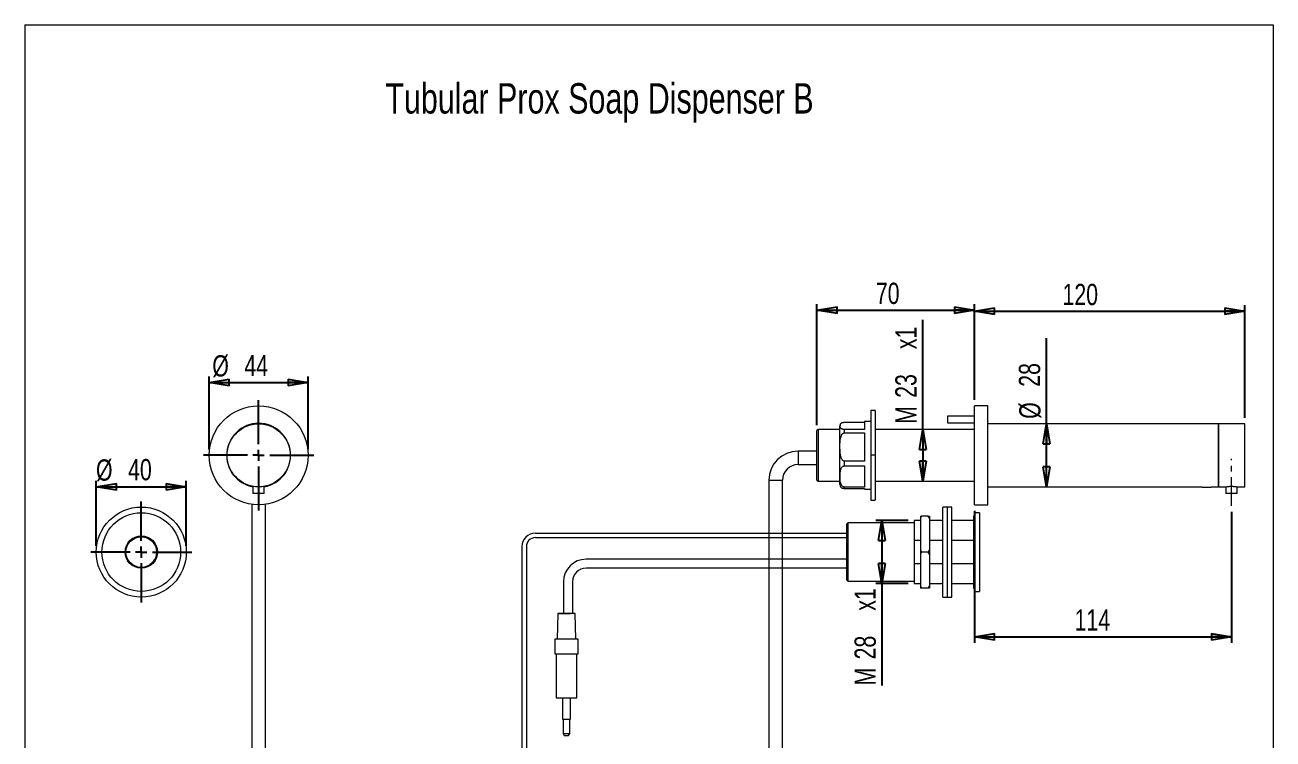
# Model space of a CAD drawing. Header units: millimetres. Extents: x 3 to 208, y 3 to 295.
# Drawn here: x 2.9 to 208.4, y 176.9 to 294.5 of the extents above; entities that cross this region are included whole.
import ezdxf

# ---------------------------------------------------------------- set-up
doc = ezdxf.new("R2010")
doc.units = ezdxf.units.MM
doc.linetypes.add('CENTERX2', pattern=[20.32, 12.7, -2.54, 2.54, -2.54])
doc.layers.add('DIM', color=176, linetype='Continuous')
doc.layers.add('LEVEL0', color=179, linetype='Continuous')
doc.styles.add('SLDTEXTSTYLE0', font='TXT', dxfattribs={"width": 0.75})
doc.dimstyles.new('SLDDIMSTYLE0', dxfattribs={"dimtxt": 3.5, "dimasz": 3.302, "dimexe": 0, "dimexo": 0.0625, "dimgap": 0.875, "dimtad": 1, "dimdec": 0, "dimlfac": 2.7, "dimrnd": 1e-09, "dimzin": 12, "dimdsep": 46, "dimtxsty": 'SLDTEXTSTYLE0', "dimblk1": 'CLOSED', "dimblk2": 'CLOSED', "dimsah": 1, "dimcen": 0.09, "dimadec": 0, "dimazin": 3, "dimtfac": 1, "dimtdec": 0, "dimtofl": 0, "dimtmove": 0, "dimatfit": 3, "dimldrblk": 'CLOSED', "dimfxl": 0, "dimfrac": 2, "dimtolj": 1, "dimtzin": 12, "dimarcsym": 0})
doc.dimstyles.new('SLDDIMSTYLE1', dxfattribs={"dimtxt": 3.5, "dimasz": 3.302, "dimexe": 0, "dimexo": 0.0625, "dimgap": 0.875, "dimtad": 1, "dimdec": 0, "dimlfac": 2.7, "dimrnd": 1e-09, "dimzin": 12, "dimdsep": 46, "dimtxsty": 'SLDTEXTSTYLE0', "dimblk1": 'CLOSED', "dimblk2": 'CLOSED', "dimsah": 1, "dimcen": 0.09, "dimadec": 0, "dimazin": 3, "dimtfac": 1, "dimtofl": 0, "dimtmove": 0, "dimatfit": 3, "dimldrblk": 'CLOSED', "dimfxl": 0, "dimfrac": 2, "dimtolj": 1, "dimtzin": 12, "dimarcsym": 0})

# ---------------------------------------------------------------- blocks, each defined once
blk = doc.blocks.new('_CLOSED')
at = {"color": 0, "linetype": 'ByBlock', "lineweight": -2}
for p, q in [((-1, 0.166667), (0, 0)), ((-1, 0.166667), (-1, -0.166667)), ((0, 0), (-1, -0.166667)), ((0, 0), (-1, 0))]:
    blk.add_line(p, q, dxfattribs=at)
blk = doc.blocks.new('_D')
at = {"layer": 'LEVEL0', "color": 7}
for p, q in [((159.24, 214.51), (159.24, 192.78)), ((201.58, 214.36), (201.58, 192.78)), ((159.24, 193.78), (201.58, 193.78))]:
    blk.add_line(p, q, dxfattribs=at)
at = {"layer": 'LEVEL0', "color": 7, "xscale": 3.302, "yscale": 3.302, "rotation": 180.0000000000004}
blk.add_blockref('_CLOSED', (159.24, 193.78), dxfattribs=at)
at = {"layer": 'LEVEL0', "color": 7, "xscale": 3.302, "yscale": 3.302}
blk.add_blockref('_CLOSED', (201.58, 193.78), dxfattribs=at)
at = {"layer": 'LEVEL0', "color": 7, "insert": (175.73, 198.29), "char_height": 3.5, "attachment_point": 1, "style": 'SLDTEXTSTYLE0'}
blk.add_mtext('114', dxfattribs=at)
blk = doc.blocks.new('_D_1')
at = {"layer": 'LEVEL0', "color": 7}
for p, q in [((159.24, 232.81), (159.24, 248.39)), ((159.24, 247.39), (203.76, 247.39)), ((203.76, 229.84), (203.76, 248.39))]:
    blk.add_line(p, q, dxfattribs=at)
at = {"layer": 'LEVEL0', "color": 7, "xscale": 3.302, "yscale": 3.302, "rotation": 180.0000000000004}
blk.add_blockref('_CLOSED', (159.24, 247.39), dxfattribs=at)
at = {"layer": 'LEVEL0', "color": 7, "xscale": 3.302, "yscale": 3.302}
blk.add_blockref('_CLOSED', (203.76, 247.39), dxfattribs=at)
at = {"layer": 'LEVEL0', "color": 7, "insert": (173.74, 251.9), "char_height": 3.5, "attachment_point": 1, "style": 'SLDTEXTSTYLE0'}
blk.add_mtext('120', dxfattribs=at)
blk = doc.blocks.new('_D_2')
at = {"layer": 'LEVEL0', "color": 7}
for p, q in [((133.32, 228.6), (133.32, 248.57)), ((133.32, 247.57), (159.24, 247.57)), ((159.24, 232.81), (159.24, 248.57))]:
    blk.add_line(p, q, dxfattribs=at)
at = {"layer": 'LEVEL0', "color": 7, "xscale": 3.302, "yscale": 3.302, "rotation": 180.0000000000004}
blk.add_blockref('_CLOSED', (133.32, 247.57), dxfattribs=at)
at = {"layer": 'LEVEL0', "color": 7, "xscale": 3.302, "yscale": 3.302}
blk.add_blockref('_CLOSED', (159.24, 247.57), dxfattribs=at)
at = {"layer": 'LEVEL0', "color": 7, "insert": (143.01, 252.09), "char_height": 3.5, "attachment_point": 1, "style": 'SLDTEXTSTYLE0'}
blk.add_mtext('70', dxfattribs=at)
blk = doc.blocks.new('_D_3')
at = {"layer": 'LEVEL0', "color": 7}
for q in [(150.73, 245.97), (150.73, 219.4)]:
    blk.add_line((150.73, 227.92), q, dxfattribs=at)
at = {"layer": 'LEVEL0', "color": 7, "xscale": 3.302, "yscale": 3.302}
for p, rotation in [((150.73, 227.92), 90.00000000000041), ((150.73, 219.4), 270.0000000000004)]:
    blk.add_blockref('_CLOSED', p, dxfattribs=dict(at, rotation=rotation))
at = {"layer": 'LEVEL0', "color": 7, "char_height": 3.5, "attachment_point": 1, "rotation": 90, "style": 'SLDTEXTSTYLE0'}
for s, insert in [('x1', (146.21, 241.14)), ('23', (146.21, 233.13)), ('M', (146.21, 228.84))]:
    blk.add_mtext(s, dxfattribs=dict(at, insert=insert))
blk = doc.blocks.new('_D_4')
at = {"layer": 'LEVEL0', "color": 7}
for p, q in [((148.32, 212.92), (143.01, 212.92)), ((144.01, 212.92), (144.01, 202.55)), ((148.32, 202.55), (143.01, 202.55)), ((144.01, 202.55), (144.01, 185.77))]:
    blk.add_line(p, q, dxfattribs=at)
at = {"layer": 'LEVEL0', "color": 7, "xscale": 3.302, "yscale": 3.302}
for p, rotation in [((144.01, 212.92), 90.0000000000004), ((144.01, 202.55), 270.0000000000004)]:
    blk.add_blockref('_CLOSED', p, dxfattribs=dict(at, rotation=rotation))
at = {"layer": 'LEVEL0', "color": 7, "char_height": 3.5, "attachment_point": 1, "rotation": 90, "style": 'SLDTEXTSTYLE0'}
for s, insert in [('x1', (139.5, 198.07)), ('28', (139.5, 190.05)), ('M', (139.5, 185.77))]:
    blk.add_mtext(s, dxfattribs=dict(at, insert=insert))
blk = doc.blocks.new('_D_5')
at = {"layer": 'LEVEL0', "color": 7}
for p, q in [((171.13, 228.84), (171.13, 242.97)), ((171.13, 218.47), (171.13, 228.84))]:
    blk.add_line(p, q, dxfattribs=at)
at = {"layer": 'LEVEL0', "color": 7, "xscale": 3.302, "yscale": 3.302}
for p, rotation in [((171.13, 228.84), 90.0000000000004), ((171.13, 218.47), 270.0000000000004)]:
    blk.add_blockref('_CLOSED', p, dxfattribs=dict(at, rotation=rotation))
at = {"layer": 'LEVEL0', "color": 7, "char_height": 3.5, "attachment_point": 1, "rotation": 90, "style": 'SLDTEXTSTYLE0'}
for s, insert in [('28', (166.56, 234.95)), ('%%c', (166.62, 229.67))]:
    blk.add_mtext(s, dxfattribs=dict(at, insert=insert))
blk = doc.blocks.new('_D_7')
at = {"layer": 'LEVEL0', "color": 7}
for p, q in [((14.66, 208.73), (14.66, 219.48)), ((14.66, 218.48), (29.47, 218.48)), ((29.47, 208.73), (29.47, 219.48))]:
    blk.add_line(p, q, dxfattribs=at)
at = {"layer": 'LEVEL0', "color": 7, "xscale": 3.302, "yscale": 3.302, "rotation": 180.0000000000004}
blk.add_blockref('_CLOSED', (14.66, 218.48, 34.8), dxfattribs=at)
at = {"layer": 'LEVEL0', "color": 7, "xscale": 3.302, "yscale": 3.302}
blk.add_blockref('_CLOSED', (29.47, 218.48, 34.8), dxfattribs=at)
at = {"layer": 'LEVEL0', "color": 7, "char_height": 3.5, "attachment_point": 1, "style": 'SLDTEXTSTYLE0'}
for s, insert in [('%%c', (14.61, 222.99, 34.8)), ('40', (19.89, 223.05, 34.8))]:
    blk.add_mtext(s, dxfattribs=dict(at, insert=insert))
blk = doc.blocks.new('_D_8')
at = {"layer": 'LEVEL0', "color": 7}
for p, q in [((33.24, 224.66), (33.24, 236.63)), ((49.53, 224.66), (49.53, 236.63)), ((33.24, 235.63), (49.53, 235.63))]:
    blk.add_line(p, q, dxfattribs=at)
at = {"layer": 'LEVEL0', "color": 7, "xscale": 3.302, "yscale": 3.302, "rotation": 180.0000000000004}
blk.add_blockref('_CLOSED', (33.24, 235.63, 34.8), dxfattribs=at)
at = {"layer": 'LEVEL0', "color": 7, "xscale": 3.302, "yscale": 3.302}
blk.add_blockref('_CLOSED', (49.53, 235.63, 34.8), dxfattribs=at)
at = {"layer": 'LEVEL0', "color": 7, "char_height": 3.5, "attachment_point": 1, "style": 'SLDTEXTSTYLE0'}
for s, insert in [('%%c', (33.76, 240.15, 34.8)), ('44', (39.04, 240.2, 34.8))]:
    blk.add_mtext(s, dxfattribs=dict(at, insert=insert))
blk = doc.blocks.new('SW_CENTERMARKSYMBOL_0')
at = {"layer": 'LEVEL0', "color": 0}
for p, q in [((0, 1.85), (0, 9.07)), ((-1.85, 0), (-9.07, 0)), ((0, 0), (-0.93, 0)), ((0, 0), (0, 0.93)), ((0, 0), (0, -0.93)), ((0, 0), (0.93, 0)), ((1.85, 0), (9.07, 0)), ((0, -1.85), (0, -9.07))]:
    blk.add_line(p, q, dxfattribs=at)
blk = doc.blocks.new('SW_CENTERMARKSYMBOL_1')
at = {"layer": 'LEVEL0', "color": 0}
for p, q in [((0, 1.85), (0, 8.33)), ((-1.85, 0), (-8.33, 0)), ((0, 0), (-0.93, 0)), ((0, 0), (0, 0.93)), ((0, 0), (0, -0.93)), ((0, 0), (0.93, 0)), ((1.85, 0), (8.33, 0)), ((0, -1.85), (0, -8.33))]:
    blk.add_line(p, q, dxfattribs=at)

msp = doc.modelspace()

# ---------------------------------------------------------------- linework, layer by layer
at = {"color": 7, "linetype": 'Continuous', "lineweight": 15}
for p, q in [((142.91, 231.07), (142.17, 231.07)), ((142.17, 231.07), (142.17, 223.66)), ((142.91, 231.07), (142.91, 223.66)), ((161.47, 231.81), (159.24, 231.81)), ((159.24, 215.51), (159.24, 231.81)), ((161.47, 215.51), (161.47, 231.81)), ((137.1, 224.98), (137.1, 228.45)), ((137.84, 229.1), (141.17, 229.1)), ((142.17, 229.22), (141.17, 229.22)), ((141.17, 229.22), (141.17, 227.92)), ((159.24, 230.13), (154.8, 230.13)), ((154.8, 230.13), (154.8, 229.02)), ((154.8, 229.02), (159.24, 229.02)), ((199.43, 228.84), (161.47, 228.84)), ((203.76, 228.84), (199.43, 228.84)), ((199.43, 223.66), (199.43, 228.84)), ((199.43, 228.84), (199.43, 218.47)), ((203.76, 223.66), (203.76, 228.84)), ((133.5, 227.92), (133.32, 227.73)), ((133.32, 219.59), (133.32, 227.73)), ((136.97, 227.92), (133.5, 227.92)), ((133.5, 227.92), (133.5, 219.4)), ((141.17, 227.92), (137.84, 227.92)), ((137.84, 227.36), (141.17, 227.36)), ((141.17, 227.36), (141.17, 222.7)), ((159.24, 227.92), (142.91, 227.92)), ((133.32, 224.37), (130.22, 224.37)), ((130.22, 222.15), (133.32, 222.15)), ((141.17, 222.7), (137.84, 222.7)), ((142.17, 223.66), (142.17, 216.25)), ((142.91, 223.66), (142.91, 216.25)), ((199.43, 218.47), (199.43, 223.66)), ((203.76, 218.47), (203.76, 223.66)), ((137.84, 221.92), (141.17, 221.92)), ((141.17, 221.92), (141.17, 218.44)), ((40.28, 218.59), (40.28, 218.54)), ((40.46, 218.52), (40.28, 218.56)), ((40.46, 218.56), (40.46, 217.36)), ((42.31, 217.36), (42.31, 218.56)), ((125.41, 219.55), (125.41, 167.69)), ((127.63, 167.69), (127.63, 219.55)), ((133.32, 219.59), (133.5, 219.4)), ((133.5, 219.4), (137.1, 219.4)), ((141.17, 218.44), (137.84, 218.44)), ((137.84, 218.22), (141.17, 218.22)), ((141.17, 218.22), (141.17, 218.1)), ((141.17, 218.1), (142.17, 218.1)), ((142.91, 219.4), (159.24, 219.4)), ((161.47, 218.47), (162.95, 218.47)), ((162.95, 218.47), (164.4, 218.47)), ((164.4, 218.47), (164.43, 218.47)), ((164.43, 218.47), (196.76, 218.47)), ((196.76, 218.47), (196.76, 218.44)), ((196.76, 218.44), (198.24, 218.44)), ((198.24, 218.44), (198.24, 218.47)), ((198.24, 218.47), (199.43, 218.47)), ((199.43, 218.47), (200.65, 218.47)), ((200.65, 218.47), (200.65, 217.36)), ((202.5, 217.36), (202.5, 218.47)), ((202.5, 218.47), (203.76, 218.47)), ((42.12, 217.36), (40.46, 217.36)), ((42.31, 217.36), (42.12, 217.36)), ((142.17, 216.25), (142.91, 216.25)), ((202.5, 217.36), (200.65, 217.36)), ((40.27, 215.59), (40.27, 167.69)), ((42.5, 167.69), (42.5, 215.59)), ((154.8, 215.14), (154.06, 215.14)), ((154.06, 200.32), (154.06, 215.14)), ((155.54, 215.14), (154.8, 215.14)), ((154.8, 200.32), (154.8, 215.14)), ((155.54, 200.32), (155.54, 215.14)), ((159.24, 215.51), (161.47, 215.51)), ((160.06, 214.21), (159.24, 214.21)), ((159.24, 214.21), (159.24, 201.25)), ((160.06, 214.21), (160.06, 201.25)), ((138.39, 212.55), (138.21, 212.36)), ((138.21, 203.1), (138.21, 212.36)), ((149.32, 212.55), (138.39, 212.55)), ((138.39, 212.55), (138.39, 202.92)), ((150.35, 212.92), (149.32, 212.92)), ((149.32, 212.92), (149.32, 209.66)), ((150.54, 213.66), (150.35, 213.32)), ((150.35, 213.66), (150.54, 213.66)), ((150.35, 213.66), (150.35, 213.32)), ((150.35, 213.32), (150.35, 208.07)), ((151.65, 213.66), (150.54, 213.66)), ((151.84, 213.32), (151.65, 213.66)), ((151.65, 213.66), (151.84, 213.66)), ((151.84, 213.66), (151.84, 213.32)), ((151.84, 213.32), (151.84, 208.07)), ((154.06, 212.92), (151.84, 212.92)), ((159.1, 212.92), (155.54, 212.92)), ((149.32, 209.66), (149.32, 207.73)), ((150.35, 209.66), (149.32, 209.66)), ((154.06, 209.66), (151.84, 209.66)), ((159.1, 209.66), (155.54, 209.66)), ((149.32, 207.73), (149.32, 205.81)), ((150.35, 208.07), (150.54, 207.73)), ((150.35, 208.07), (150.35, 207.4)), ((150.54, 207.73), (150.35, 207.4)), ((151.65, 207.73), (150.54, 207.73)), ((151.65, 207.73), (151.84, 208.07)), ((151.84, 207.4), (151.65, 207.73)), ((151.84, 208.07), (151.84, 207.4)), ((150.35, 205.81), (149.32, 205.81)), ((149.32, 205.81), (149.32, 202.55)), ((150.35, 207.4), (150.35, 202.14)), ((151.84, 207.4), (151.84, 202.14)), ((154.06, 205.81), (151.84, 205.81)), ((159.1, 205.81), (155.54, 205.81)), ((138.21, 203.1), (138.39, 202.92)), ((138.39, 202.92), (149.32, 202.92)), ((149.32, 202.55), (150.35, 202.55)), ((150.35, 202.14), (150.54, 201.81)), ((150.35, 202.14), (150.35, 201.81)), ((150.54, 201.81), (150.35, 201.81)), ((151.65, 201.81), (150.54, 201.81)), ((151.65, 201.81), (151.84, 202.14)), ((151.84, 201.81), (151.65, 201.81)), ((151.84, 202.55), (154.06, 202.55)), ((151.84, 202.14), (151.84, 201.81)), ((155.54, 202.55), (159.1, 202.55)), ((154.06, 200.32), (154.8, 200.32)), ((154.8, 200.32), (155.54, 200.32)), ((159.24, 201.25), (160.06, 201.25))]:
    msp.add_line(p, q, dxfattribs=at)
at = {"color": 8, "linetype": 'Continuous', "lineweight": 0}
for p, q in [((137.84, 227.36), (137.84, 227.92)), ((130.22, 224.37), (130.22, 222.15)), ((137.84, 221.92), (137.84, 222.7)), ((142.91, 223.66), (142.17, 223.66)), ((125.41, 219.55), (127.63, 219.55)), ((137.84, 218.22), (137.84, 218.44))]:
    msp.add_line(p, q, dxfattribs=at)
at = {"color": 7, "linetype": 'Continuous', "lineweight": 15, "flags": 128}
msp.add_lwpolyline([(159.24, 213.87), (159.2, 213.83), (159.12, 213.72), (159.1, 213.59), (159.1, 213.53), (159.1, 213.33), (159.1, 213.01), (159.1, 212.57), (159.1, 212.03), (159.1, 211.39), (159.1, 210.66), (159.1, 209.87), (159.1, 209.04), (159.1, 208.17), (159.1, 207.29), (159.1, 206.43), (159.1, 205.59), (159.1, 204.8), (159.1, 204.08), (159.1, 203.43), (159.1, 202.89), (159.1, 202.45), (159.1, 202.13), (159.1, 201.94), (159.1, 201.87)], dxfattribs=at)
at = {"color": 7, "linetype": 'Continuous', "lineweight": 15}
for centre, radius in [((41.39, 223.66), 8.15), ((41.39, 223.66), 5.19), ((22.07, 207.73), 7.41), ((22.07, 207.73), 6.48), ((22.07, 207.73), 2.66)]:
    msp.add_circle(centre, radius, dxfattribs=at)
at = {"color": 8, "linetype": 'Continuous', "lineweight": 0}
for radius in [2.59, 2.52]:
    msp.add_circle((22.07, 207.73), radius, dxfattribs=at)
at = {"color": 7, "linetype": 'Continuous', "lineweight": 15}
for centre, radius, start, end in [((41.39, 223.66), 5.26, 280.1401, 259.8599), ((137.84, 228.47), 0.741, 158.2941, 180.0007), ((130.22, 219.55), 4.81, 90.0001, 179.9999), ((130.22, 219.55), 2.59, 90.0001, 179.9999), ((41.02, 218.49), 0.741, 175.9309, 177.6091), ((137.84, 218.84), 0.741, 180.0014, 207.6306), ((159.43, 201.87), 0.33, 180.0008, 235.8184)]:
    msp.add_arc(centre, radius, start, end, dxfattribs=at)
for points, knots in [([(137.84, 227.92), (137.8, 227.92), (137.73, 227.92), (137.61, 227.94), (137.47, 227.97), (137.31, 228.04), (137.19, 228.16), (137.12, 228.37), (137.12, 228.58), (137.16, 228.8), (137.26, 228.93), (137.4, 229.02), (137.54, 229.07), (137.68, 229.09), (137.77, 229.1), (137.83, 229.1), (137.84, 229.1)], [0, 0, 0, 0, 0.053948, 0.102355, 0.169921, 0.255516, 0.34069, 0.409742, 0.556033, 0.63238, 0.724306, 0.777294, 0.8706, 0.92342, 0.98569, 1, 1, 1, 1]), ([(137.1, 227.9), (137.09, 227.9), (137.05, 227.91), (137, 227.91), (136.97, 227.92), (136.97, 227.92)], [0, 0, 0, 0, 0.270003, 0.876021, 1, 1, 1, 1]), ([(137.84, 222.7), (137.8, 222.7), (137.72, 222.71), (137.6, 222.78), (137.44, 222.94), (137.28, 223.27), (137.18, 223.74), (137.12, 224.51), (137.07, 225.51), (137.17, 226.43), (137.38, 227), (137.51, 227.21), (137.67, 227.32), (137.77, 227.36), (137.83, 227.36), (137.84, 227.36)], [0, 0, 0, 0, 0.022322, 0.044366, 0.081835, 0.149306, 0.252128, 0.355314, 0.593875, 0.83019, 0.880083, 0.941826, 0.967742, 0.994154, 1, 1, 1, 1]), ([(137.1, 218.87), (137.1, 218.87), (137.1, 218.81), (137.1, 219.18), (137.1, 219.35), (137.1, 219.92), (137.1, 220.54), (137.1, 221.35), (137.1, 222.24), (137.1, 223.17), (137.1, 224.09), (137.1, 224.69), (137.1, 224.98)], [0, 0, 0, 0, 0.000206, 0.026782, 0.078657, 0.159327, 0.268244, 0.401123, 0.550269, 0.705978, 0.858537, 1, 1, 1, 1]), ([(137.84, 218.44), (137.8, 218.44), (137.73, 218.45), (137.6, 218.5), (137.45, 218.61), (137.29, 218.86), (137.18, 219.21), (137.12, 219.78), (137.12, 220.38), (137.15, 221), (137.24, 221.38), (137.38, 221.66), (137.52, 221.81), (137.68, 221.89), (137.77, 221.92), (137.83, 221.92), (137.84, 221.92)], [0, 0, 0, 0, 0.028108, 0.054713, 0.096733, 0.165862, 0.26426, 0.36317, 0.585738, 0.699314, 0.813964, 0.863576, 0.929358, 0.959713, 0.992595, 1, 1, 1, 1]), ([(137.19, 218.5), (137.22, 218.46), (137.27, 218.38), (137.4, 218.3), (137.54, 218.25), (137.68, 218.23), (137.77, 218.22), (137.83, 218.22), (137.84, 218.22)], [0, 0, 0, 0, 0.213622, 0.364763, 0.630905, 0.781566, 0.959183, 1, 1, 1, 1]), ([(200.66, 218.48), (200.66, 218.48), (200.63, 218.47), (200.82, 218.5), (200.91, 218.52), (201.19, 218.55), (201.46, 218.56), (201.77, 218.56), (202.03, 218.54), (202.29, 218.51), (202.37, 218.5), (202.52, 218.47), (202.5, 218.47), (202.5, 218.47)], [0, 0, 0, 0, 0.003265, 0.048397, 0.143311, 0.279081, 0.439825, 0.605084, 0.757673, 0.883615, 0.968023, 0.9989, 1, 1, 1, 1])]:
    msp.add_open_spline(points, degree=3, knots=knots, dxfattribs=at)
at = {"layer": 'DIM', "color": 7, "lineweight": 15}
for p, q in [((90.63, 197.63), (90.52, 193.37)), ((93.52, 197.63), (90.63, 197.63)), ((93.63, 193.37), (93.52, 197.63)), ((94.02, 193.37), (90.13, 193.37)), ((90.13, 193.37), (90.13, 190.96)), ((94.02, 190.96), (94.02, 193.37)), ((90.13, 190.96), (94.02, 190.96)), ((90.39, 190.96), (90.39, 183.74)), ((93.76, 183.74), (93.76, 190.96)), ((90.39, 183.74), (93.76, 183.74)), ((91.44, 183.74), (91.44, 180.22)), ((92.71, 180.22), (92.71, 183.74)), ((91.44, 180.22), (92.71, 180.22)), ((91.52, 180.22), (91.52, 177.87)), ((92.63, 177.87), (92.63, 180.22)), ((91.52, 177.87), (92.63, 177.87)), ((91.52, 177.87), (91.72, 177.5)), ((91.72, 177.5), (92.43, 177.5)), ((92.43, 177.5), (92.63, 177.87))]:
    msp.add_line(p, q, dxfattribs=at)
at = {"layer": 'LEVEL0', "color": 7, "lineweight": 0}
for p, q in [((2.92, 294.54), (208.41, 294.54)), ((2.92, 294.54), (2.92, 2.59)), ((208.41, 294.54), (208.41, 2.59)), ((90.63, 197.63), (92.7, 197.63)), ((91.52, 177.87), (92.54, 177.87))]:
    msp.add_line(p, q, dxfattribs=at)
at = {"layer": 'LEVEL0', "color": 7, "linetype": 'CENTERX2', "lineweight": 0, "ltscale": 0.37037}
msp.add_line((201.58, 215.36), (201.58, 223.07), dxfattribs=at)
at = {"layer": 'LEVEL0', "color": 7, "lineweight": 15}
for p, q in [((86.95, 210.84), (138.39, 210.84)), ((86.95, 210.1), (138.39, 210.1)), ((84.73, 208.62), (84.73, 142.99)), ((85.47, 208.62), (85.47, 142.99)), ((138.21, 206.55), (95.29, 206.55)), ((138.21, 205.07), (95.29, 205.07)), ((91.58, 202.85), (91.58, 197.63)), ((93.07, 202.85), (93.07, 197.63))]:
    msp.add_line(p, q, dxfattribs=at)
for centre, radius in [((86.95, 208.62), 2.22), ((86.95, 208.62), 1.48), ((95.29, 202.85), 3.7), ((95.29, 202.85), 2.22)]:
    msp.add_arc(centre, radius, 90, 180, dxfattribs=at)

# ---------------------------------------------------------------- block references
at = {"layer": 'LEVEL0', "color": 7}
for name, p in [('SW_CENTERMARKSYMBOL_0', (41.39, 223.66)), ('SW_CENTERMARKSYMBOL_1', (22.07, 207.73))]:
    msp.add_blockref(name, p, dxfattribs=at)

# ---------------------------------------------------------------- texts
at = {"layer": 'LEVEL0', "color": 7, "insert": (97.51, 284.95), "char_height": 5, "attachment_point": 2, "style": 'SLDTEXTSTYLE0'}
msp.add_mtext('Tubular Prox Soap Dispenser B', dxfattribs=at)

# ---------------------------------------------------------------- dimensions: what is measured, and where the dimension line sits
at = {"layer": 'LEVEL0', "color": 7}
for base, p1, p2, dimstyle, picture, middle in [((159.24, 247.57), (133.32, 227.6), (159.24, 231.81), 'SLDDIMSTYLE1', '_D_2', (147.02, 247.57)), ((203.76, 247.39), (159.24, 231.81), (203.76, 228.84), 'SLDDIMSTYLE1', '_D_1', (179.04, 247.39)), ((201.58, 193.78), (159.24, 215.51), (201.58, 215.36), 'SLDDIMSTYLE0', '_D', (181.03, 193.78))]:
    dim = msp.add_linear_dim(base=base, p1=p1, p2=p2, dimstyle=dimstyle, dxfattribs=at)
    dim.commit()
    dim.dimension.update_dxf_attribs({"geometry": picture, "text_midpoint": middle, "dimtype": 160})
for base, p1, p2, text, picture, middle in [((150.73, 219.4), (161.09, 227.92), (159.45, 219.4), 'M<>x1', '_D_3', (150.73, 237.41)), ((171.13, 228.84), (164.3, 218.47), (161.09, 228.84), '%%c<>', '_D_5', (171.13, 236.32)), ((144.01, 202.55), (149.32, 212.92), (149.32, 202.55), 'M<>x1', '_D_4', (144.01, 194.33))]:
    dim = msp.add_linear_dim(base=base, p1=p1, p2=p2, angle=90, text=text, dimstyle='SLDDIMSTYLE0', dxfattribs=at)
    dim.commit()
    dim.dimension.update_dxf_attribs({"geometry": picture, "text_midpoint": middle, "dimtype": 160})
for base, p1, p2, dimstyle, picture, middle in [((49.53, 235.63), (33.24, 223.66), (49.53, 223.66), 'SLDDIMSTYLE1', '_D_8', (40.4, 235.63)), ((29.47, 218.48), (14.66, 207.73), (29.47, 207.73), 'SLDDIMSTYLE0', '_D_7', (21.26, 218.48))]:
    dim = msp.add_linear_dim(base=base, p1=p1, p2=p2, text='%%c<>', dimstyle=dimstyle, dxfattribs=at)
    dim.commit()
    dim.dimension.update_dxf_attribs({"geometry": picture, "text_midpoint": middle, "dimtype": 160})

doc.saveas('drawing.dxf')
